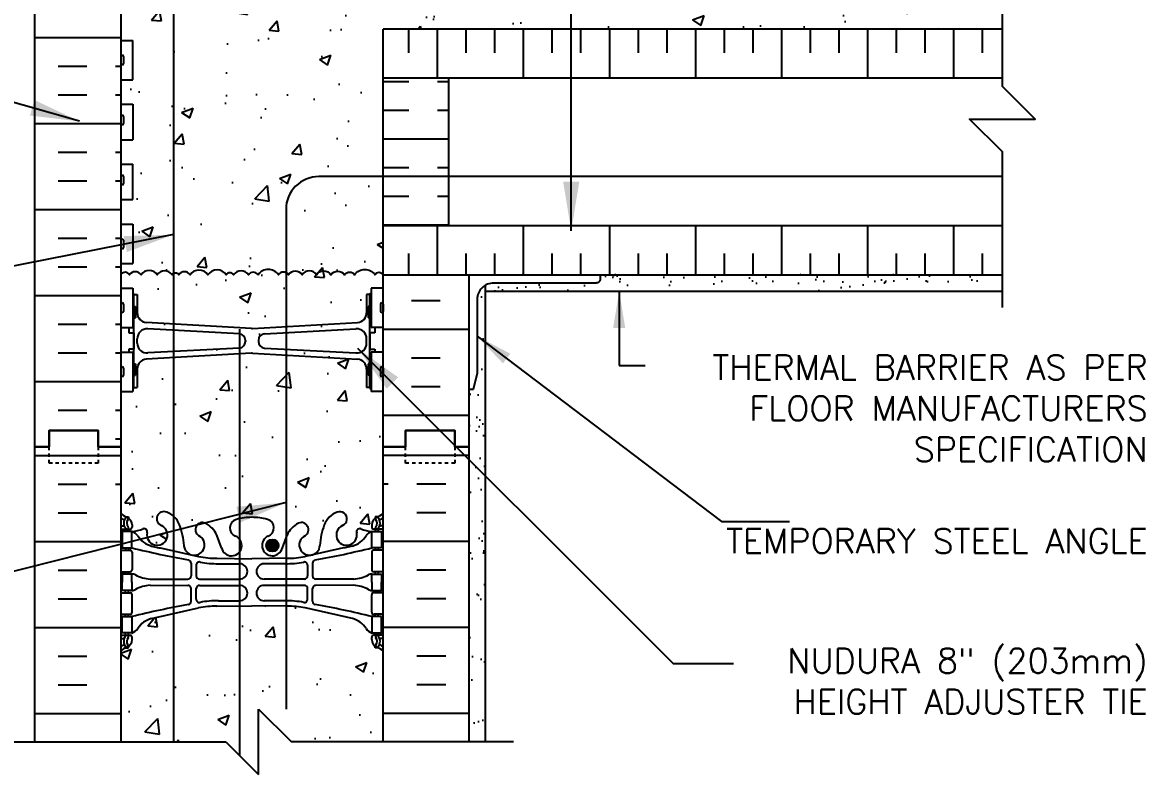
# Model space of a CAD drawing. Header units: inches. Extents: x 225.2 to 277.5, y 101.4 to 168.6.
# Drawn here: x 243.19 to 277.45, y 129.27 to 152.22 of the extents above; entities that cross this region are included whole.
import ezdxf

# ---------------------------------------------------------------- set-up
doc = ezdxf.new("R2010")
doc.units = ezdxf.units.IN
doc.header["$LTSCALE"] = 0.5
doc.header["$MEASUREMENT"] = 0
doc.linetypes.add('DASHED2', pattern=[0.375, 0.25, -0.125])
for name, color, linetype in [('HATCH', 12, 'Continuous'), ('line25', 2, 'Continuous'), ('LINE3', 3, 'Continuous'), ('LINE50', 5, 'Continuous'), ('LINE9', 9, 'Continuous'), ('TEXT', 4, 'Continuous'), ('Web_Edge', 9, 'Continuous')]:
    doc.layers.add(name, color=color, linetype=linetype)
doc.styles.add('DIM', font='romans.shx', dxfattribs={"width": 0.7})
doc.styles.add('ROMANS', font='romans.shx', dxfattribs={"height": 0.75})
doc.dimstyles.new('ext_12', dxfattribs={"dimscale": 12, "dimtxt": 0.09375, "dimasz": 0.09375, "dimexe": 0.09375, "dimexo": 0.0625, "dimgap": 0.0625, "dimtad": 1, "dimdec": 1, "dimzin": 2, "dimdsep": 46, "dimlunit": 4, "dimtxsty": 'DIM', "dimcen": 0.09, "dimdle": 0.09375, "dimclrt": 4, "dimadec": 0, "dimazin": 0, "dimtfac": 1, "dimtdec": 1, "dimtmove": 2, "dimatfit": 3, "dimfxl": 1, "dimfrac": 2, "dimtolj": 1, "dimtzin": 0, "dimarcsym": 0})
doc.dimstyles.new('ext_8', dxfattribs={"dimscale": 8, "dimtxt": 0.09375, "dimasz": 0.09375, "dimexe": 0.09375, "dimexo": 0.0625, "dimgap": 0.0625, "dimtad": 1, "dimdec": 1, "dimzin": 3, "dimdsep": 46, "dimlunit": 4, "dimtxsty": 'DIM', "dimcen": 0.09, "dimdle": 0.09375, "dimclrt": 4, "dimadec": 0, "dimazin": 0, "dimtfac": 1, "dimtdec": 1, "dimtmove": 2, "dimatfit": 3, "dimfxl": 1, "dimfrac": 2, "dimtolj": 1, "dimtzin": 0, "dimarcsym": 0})

msp = doc.modelspace()

# ---------------------------------------------------------------- hatches: boundary and pattern name
at = {"layer": 'HATCH'}
h = msp.add_hatch(dxfattribs=at)
h.set_pattern_fill('AR-CONC', color=256, scale=0.5)
h.set_pattern_definition([(50, (0, 0), (3.5863, -0.31376), [0.375, -4.125]), (355, (0, 0), (-0.693757, 3.76096), [0.3, -3.3]), (100.4514, (0.299, -0.026), (2.892544, 3.4472), [0.3187, -3.50571]), (46.1842, (0, 1), (5.336207, -0.827596), [0.5625, -6.1875]), (96.6356, (0.4447, 0.931), (4.67331, 4.87059), [0.47805, -5.25857]), (351.1842, (0, 1), (4.67331, 4.87059), [0.45, -4.95]), (21, (0.5, 0.75), (2.984535, -2.013094), [0.375, -4.125]), (326, (0.5, 0.75), (1.216577, 3.62575), [0.3, -3.3]), (71.4514, (0.7487, 0.5822), (4.20111, 1.612656), [0.3187, -3.50571]), (37.5, (0, 0), (0.0607993, 1.6644693), [0, -3.26, 0, -3.35, 0, -3.3125]), (7.5, (0, 0), (1.315348, 1.972059), [0, -1.91, 0, -3.185, 0, -1.2625]), (327.5, (-1.115, 0), (2.669112, -0.1127744), [0, -1.25, 0, -3.9, 0, -5.175]), (317.5, (-1.615, 0), (2.91593, 0.500525), [0, -1.625, 0, -2.59, 0, -3.675])])
edge = h.paths.add_edge_path()
edge.add_arc((253.842, 132.68), 0.5, 46.2109, 66.4218)
edge.add_line((254.042, 133.139), (253.952, 133.139))
edge.add_line((253.952, 133.139), (253.952, 133.18))
edge.add_arc((254.092, 133.388), 0.25, 180, 235.9442, ccw=False)
edge.add_line((253.842, 133.388), (253.842, 133.455))
edge.add_arc((253.905, 133.455), 0.0625, 90, 180, ccw=False)
edge.add_line((253.905, 133.518), (253.952, 133.518))
edge.add_line((253.952, 133.518), (253.952, 133.588))
edge.add_line((253.952, 133.588), (253.847, 133.588))
edge.add_arc((253.97, 133.93), 0.364, 212.0424, 250.3387, ccw=False)
edge.add_arc((253.047, 133.319), 0.743, 34.228, 73.8107)
edge.add_spline(control_points=[(253.254, 134.033), (251.817, 134.353)], knot_values=[0, 0, 1, 1], degree=1, periodic=0)
edge.add_arc((251.26, 131.422), 2.984, 79.2546, 90.0995)
edge.add_line((251.255, 134.406), (250.188, 134.421))
edge.add_line((250.188, 134.421), (249.122, 134.406))
edge.add_arc((249.117, 131.422), 2.984, 89.9005, 100.7454)
edge.add_spline(control_points=[(248.56, 134.353), (247.123, 134.033)], knot_values=[0, 0, 1, 1], degree=1, periodic=0)
edge.add_arc((247.33, 133.319), 0.743, 106.1893, 145.772)
edge.add_arc((246.407, 133.93), 0.364, 289.6613, 327.9576, ccw=False)
edge.add_line((246.529, 133.588), (246.424, 133.588))
edge.add_line((246.424, 133.588), (246.424, 133.518))
edge.add_line((246.424, 133.518), (246.472, 133.518))
edge.add_arc((246.472, 133.455), 0.0625, 0, 90, ccw=False)
edge.add_line((246.534, 133.455), (246.534, 133.388))
edge.add_arc((246.284, 133.388), 0.25, 304.0558, 360, ccw=False)
edge.add_line((246.424, 133.18), (246.424, 133.139))
edge.add_line((246.424, 133.139), (246.334, 133.139))
edge.add_arc((246.534, 132.68), 0.5, 113.5782, 133.7891)
edge.add_line((246.188, 133.041), (246.188, 130.268))
edge.add_line((246.188, 130.268), (249.392, 130.268))
edge.add_line((249.392, 130.268), (250.392, 129.268))
edge.add_line((250.392, 129.268), (250.392, 131.268))
edge.add_line((250.392, 131.268), (251.392, 130.268))
edge.add_line((251.392, 130.268), (254.188, 130.268))
edge.add_line((254.188, 130.268), (254.188, 133.041))
h.paths.add_polyline_path([(254.188, 140.963), (253.823, 140.963), (253.823, 141.034, -0.327813), (253.788, 141.082), (253.688, 141.082), (253.688, 141.643, 0.405043), (253.398, 141.942), (250.195, 142.126, 0.028618), (250.172, 142.125), (246.964, 141.942, 0.390098), (246.688, 141.643), (246.688, 141.082), (246.588, 141.082, -0.327813), (246.553, 141.034), (246.553, 140.963), (246.188, 140.963), (246.188, 139.268), (246.188, 137.234, 0.088416), (246.334, 137.136), (246.424, 137.136), (246.424, 137.095, -0.249069), (246.534, 136.888), (246.534, 136.82, -0.414214), (246.472, 136.758), (246.424, 136.758), (246.424, 136.688), (246.529, 136.688, 0.085348), (246.859, 136.763, -0.669601), (246.991, 136.643, 2.087231), (247.425, 136.868, -1), (247.589, 137.276, -0.227838), (247.993, 136.852, -0.06598), (248.118, 136.243, 1.629604), (248.589, 136.544, -1.059167), (248.795, 136.926, -0.16372), (249.117, 136.572), (249.26, 136.185, 1.612474), (249.691, 136.545, -0.734872), (249.714, 137.056, -0.068475), (250.188, 137.118, -0.068475), (250.663, 137.056, -0.734872), (250.686, 136.545, 1.612474), (251.117, 136.185), (251.26, 136.572, -0.16372), (251.582, 136.926, -1.059167), (251.788, 136.544, 1.629604), (252.259, 136.243, -0.06598), (252.383, 136.852, -0.227838), (252.788, 137.276, -1), (252.952, 136.868, 2.087231), (253.385, 136.643, -0.669601), (253.518, 136.763, 0.085348), (253.847, 136.688), (253.952, 136.688), (253.952, 136.758), (253.905, 136.758, -0.414214), (253.842, 136.82), (253.842, 136.888, -0.249069), (253.952, 137.095), (253.952, 137.136), (254.042, 137.136, 0.088416), (254.188, 137.234), (254.188, 139.268)])
h.paths.add_polyline_path([(254.188, 144.518, 0.613564), (253.943, 144.522, 0.520567), (253.322, 144.522, 0.520567), (253.016, 144.522, 0.520567), (252.597, 144.522, 0.520567), (252.159, 144.522, 0.520567), (251.722, 144.522, 0.520567), (251.303, 144.522, 0.520567), (250.997, 144.522, 0.520567), (250.375, 144.522, 0.520567), (250.084, 144.522, 0.520567), (249.629, 144.522, 0.520567), (249.402, 144.522, 0.520567), (248.846, 144.522, 0.520567), (248.3, 144.522, 0.520567), (247.955, 144.522, 0.520567), (247.754, 144.522, 0.520567), (247.299, 144.522, 0.520567), (246.808, 144.522, 0.520567), (246.453, 144.522, 0.556214), (246.188, 144.521), (246.188, 144.113), (246.553, 144.113), (246.553, 143.502), (246.588, 143.502), (246.588, 143.252), (246.553, 142.913), (246.438, 142.913), (246.438, 142.752), (246.588, 142.752), (246.588, 142.252), (246.438, 142.252), (246.438, 142.163), (246.553, 142.163), (246.553, 141.752), (246.588, 141.752), (246.588, 141.502), (246.558, 141.036, 0.300138), (246.588, 141.082), (246.688, 141.082), (246.688, 141.643, -0.390098), (246.964, 141.942), (250.188, 142.126), (253.398, 141.942, -0.405043), (253.688, 141.643), (253.688, 141.082), (253.823, 141.082), (253.823, 141.502), (253.788, 141.502), (253.788, 141.752), (253.823, 142.163), (253.938, 142.163), (253.938, 142.252), (253.788, 142.252), (253.788, 142.752), (253.938, 142.752), (253.938, 142.913), (253.823, 142.913), (253.823, 143.252), (253.788, 143.252), (253.788, 143.502), (253.823, 144.113), (254.188, 144.113)])
h.paths.add_polyline_path([(249.988, 142.519), (249.988, 142.484, -0.390098), (249.805, 142.285), (247.013, 142.136, -0.438748), (246.688, 142.435), (246.688, 142.569, -0.42117), (246.995, 142.869), (249.793, 142.719, -0.407291)], flags=16)
h.paths.add_polyline_path([(250.572, 142.719), (253.364, 142.868, -0.438748), (253.688, 142.569), (253.688, 142.435, -0.42117), (253.381, 142.135), (250.584, 142.284, -0.407291), (250.388, 142.484), (250.388, 142.519, -0.390098)], flags=16)
h.paths.add_polyline_path([(254.188, 150.518), (254.188, 152.018), (273.084, 152.018), (273.084, 154.018), (254.188, 154.018), (254.188, 153.949), (254.108, 153.869), (254.018, 153.869), (253.988, 153.899), (253.838, 153.899, -0.414214), (253.788, 153.949), (253.688, 153.949), (253.688, 154.184, 0.243111), (253.38, 154.022, 0.520567), (253.074, 154.022, 0.520567), (252.655, 154.022, 0.48966), (252.188, 154.022, 0.48966), (251.722, 154.022, 0.520567), (251.303, 154.022, 0.520567), (250.997, 154.022, 0.520567), (250.375, 154.022, 0.520567), (250.084, 154.022, 0.520567), (249.629, 154.022, 0.520567), (249.402, 154.022, 0.520567), (248.846, 154.022, 0.520567), (248.3, 154.022, 0.520567), (247.955, 154.022, 0.520567), (247.754, 154.022, 0.520567), (247.299, 154.022, 0.520567), (246.808, 154.022, 0.174031), (246.688, 154.107), (246.688, 153.949), (246.588, 153.949, -0.414214), (246.538, 153.899), (246.388, 153.899), (246.358, 153.869), (246.268, 153.869), (246.188, 153.949), (246.188, 153.623), (246.553, 153.623), (246.553, 152.423), (246.188, 152.423), (246.188, 151.673), (246.553, 151.673), (246.553, 150.473), (246.188, 150.473), (246.188, 149.723), (246.553, 149.723), (246.553, 148.643), (246.188, 148.643), (246.188, 147.893), (246.553, 147.893), (246.553, 146.813), (246.188, 146.813), (246.188, 146.063), (246.553, 146.063), (246.553, 144.863), (246.188, 144.863), (246.188, 144.521, -0.556214), (246.453, 144.522, -0.520567), (246.808, 144.522, -0.520567), (247.299, 144.522, -0.520567), (247.754, 144.522, -0.520567), (247.955, 144.522, -0.520567), (248.3, 144.522, -0.520567), (248.846, 144.522, -0.520567), (249.402, 144.522, -0.520567), (249.629, 144.522, -0.520567), (250.084, 144.522, -0.520567), (250.375, 144.522, -0.520567), (250.997, 144.522, -0.520567), (251.303, 144.522, -0.520567), (251.722, 144.522, -0.520567), (252.159, 144.522, -0.520567), (252.597, 144.522, -0.520567), (253.016, 144.522, -0.520567), (253.322, 144.522, -0.520567), (253.943, 144.522, -0.613564), (254.188, 144.518), (254.188, 146.018)])
h.paths.add_polyline_path([(253.398, 154.81), (250.195, 154.993, 0.028618), (250.172, 154.993), (246.964, 154.809, 0.390098), (246.688, 154.51), (246.688, 154.107, -0.174031), (246.808, 154.022, -0.520567), (247.299, 154.022, -0.520567), (247.754, 154.022, -0.520567), (247.955, 154.022, -0.520567), (248.3, 154.022, -0.520567), (248.846, 154.022, -0.520567), (249.402, 154.022, -0.520567), (249.629, 154.022, -0.520567), (250.084, 154.022, -0.520567), (250.375, 154.022, -0.520567), (250.997, 154.022, -0.520567), (251.303, 154.022, -0.520567), (251.722, 154.022, -0.48966), (252.188, 154.022, -0.48966), (252.655, 154.022, -0.520567), (253.074, 154.022, -0.520567), (253.38, 154.022, -0.243111), (253.688, 154.184), (253.688, 154.51, 0.405043)])
edge = h.paths.add_edge_path()
edge.add_line((254.188, 166.268), (251.063, 166.268))
edge.add_line((251.063, 166.268), (250.063, 167.268))
edge.add_line((250.063, 167.268), (250.063, 165.268))
edge.add_line((250.063, 165.268), (249.063, 166.268))
edge.add_line((249.063, 166.268), (246.188, 166.268))
edge.add_line((246.188, 166.268), (246.188, 163.495))
edge.add_arc((246.534, 163.856), 0.5, 226.2109, 246.4218)
edge.add_line((246.334, 163.398), (246.424, 163.398))
edge.add_line((246.424, 163.398), (246.424, 163.356))
edge.add_arc((246.284, 163.149), 0.25, 0, 55.9442, ccw=False)
edge.add_line((246.534, 163.149), (246.534, 163.081))
edge.add_arc((246.472, 163.081), 0.0625, -90, 0, ccw=False)
edge.add_line((246.472, 163.019), (246.424, 163.019))
edge.add_line((246.424, 163.019), (246.424, 162.949))
edge.add_line((246.424, 162.949), (246.529, 162.949))
edge.add_arc((246.407, 162.606), 0.364, 34.9775, 70.3387, ccw=False)
edge.add_arc((247.33, 163.217), 0.743, 212.7919, 253.8107)
edge.add_spline(control_points=[(247.123, 162.503), (248.56, 162.183)], knot_values=[0, 0, 1, 1], degree=1, periodic=0)
edge.add_arc((249.117, 165.114), 2.984, 259.2546, 270.0995)
edge.add_line((249.122, 162.131), (250.188, 162.115))
edge.add_line((250.188, 162.115), (251.255, 162.131))
edge.add_arc((251.26, 165.114), 2.984, 269.9005, 280.7454)
edge.add_spline(control_points=[(251.817, 162.183), (253.254, 162.503)], knot_values=[0, 0, 1, 1], degree=1, periodic=0)
edge.add_arc((253.047, 163.217), 0.743, 286.1893, 327.2081)
edge.add_arc((253.97, 162.606), 0.364, 109.6613, 145.0225, ccw=False)
edge.add_line((253.847, 162.949), (253.952, 162.949))
edge.add_line((253.952, 162.949), (253.952, 163.019))
edge.add_line((253.952, 163.019), (253.905, 163.019))
edge.add_arc((253.905, 163.081), 0.0625, 180, 270, ccw=False)
edge.add_line((253.842, 163.081), (253.842, 163.149))
edge.add_arc((254.092, 163.149), 0.25, 124.0558, 180, ccw=False)
edge.add_line((253.952, 163.356), (253.952, 163.398))
edge.add_line((253.952, 163.398), (254.042, 163.398))
edge.add_arc((253.842, 163.856), 0.5, 293.5782, 313.7891)
edge.add_line((254.188, 163.495), (254.188, 166.268))
h.paths.add_polyline_path([(254.188, 159.303, 0.088416), (254.042, 159.4), (253.952, 159.4), (253.952, 159.442, -0.249069), (253.842, 159.649), (253.842, 159.716, -0.414214), (253.905, 159.779), (253.952, 159.779), (253.952, 159.849), (253.847, 159.849, 0.085348), (253.518, 159.773, -0.669601), (253.385, 159.893, 2.087231), (252.952, 159.669, -1), (252.788, 159.26, -0.21345), (252.396, 159.649, -0.068226), (252.26, 160.277, 1.753171), (251.809, 159.981, -0.940793), (251.606, 159.597, -0.173075), (251.26, 159.964), (251.117, 160.351, 1.612474), (250.686, 159.991, -0.734872), (250.663, 159.48, -0.068475), (250.188, 159.418, -0.068475), (249.714, 159.48, -0.734872), (249.691, 159.991, 1.612474), (249.26, 160.351), (249.117, 159.964, -0.173075), (248.771, 159.597, -0.940793), (248.568, 159.981, 1.753171), (248.117, 160.277, -0.068226), (247.981, 159.649, -0.21345), (247.589, 159.26, -1), (247.425, 159.669, 2.087231), (246.991, 159.893, -0.669601), (246.859, 159.773, 0.085348), (246.529, 159.849), (246.424, 159.849), (246.424, 159.779), (246.472, 159.779, -0.414214), (246.534, 159.716), (246.534, 159.649, -0.249069), (246.424, 159.442), (246.424, 159.4), (246.334, 159.4, 0.088416), (246.188, 159.303), (246.188, 157.268), (246.188, 156.789), (246.268, 156.869), (246.358, 156.869), (246.388, 156.839), (246.538, 156.839, -0.414214), (246.588, 156.789), (246.688, 156.789), (246.688, 156.228, 0.390098), (246.964, 155.929), (250.172, 155.745, 0.020761), (250.188, 155.745, 0.020761), (250.205, 155.745), (253.413, 155.929, 0.390098), (253.688, 156.228), (253.688, 156.789), (253.788, 156.789, -0.414214), (253.838, 156.839), (253.988, 156.839), (254.018, 156.869), (254.108, 156.869), (254.188, 156.789), (254.188, 157.268)])
h = msp.add_hatch(dxfattribs=at)
h.set_pattern_fill('INSUL', color=256, scale=7, style=0)
h.set_pattern_definition([(0, (-2679.9732, -257.7414), (0, 2.625), []), (0, (-2679.9732, -256.8664), (0, 2.625), [0.875, -0.875]), (0, (-2679.9732, -255.9914), (0, 2.625), [0.875, -0.875])])
h.paths.add_polyline_path([(243.563, 139.268), (244.001, 139.268), (244.001, 139.768), (245.501, 139.768), (245.501, 139.268), (246.188, 139.268), (246.188, 157.268), (245.501, 157.268), (245.501, 157.768), (244.001, 157.768), (244.001, 157.268), (243.563, 157.268)])
h = msp.add_hatch(dxfattribs=at)
h.set_pattern_fill('INSUL', color=256, scale=7, style=0)
h.set_pattern_definition([(0, (59.0557, 11.6083), (0, 2.625), []), (0, (59.0557, 12.4833), (0, 2.625), [0.875, -0.875]), (0, (59.0557, 13.3583), (0, 2.625), [0.875, -0.875])])
h.paths.add_polyline_path([(256.813, 157.268), (256.376, 157.268), (256.376, 157.768), (254.876, 157.768), (254.876, 157.268), (254.188, 157.268), (254.188, 154.018), (256.813, 154.018)])
h.paths.add_polyline_path([(256.813, 144.518), (254.188, 144.518), (254.188, 139.268), (254.876, 139.268), (254.876, 139.768), (256.376, 139.768), (256.376, 139.268), (256.813, 139.268)])
h = msp.add_hatch(dxfattribs=at)
h.set_pattern_fill('INSUL', color=256, scale=7, angle=90, style=0)
h.set_pattern_definition([(90, (56.3514, 14.792), (-2.625, 2e-16), []), (90, (55.4764, 14.792), (-2.625, 2e-16), [0.875, -0.875]), (90, (54.6014, 14.792), (-2.625, 2e-16), [0.875, -0.875])])
h.paths.add_polyline_path([(273.084, 152.018), (254.188, 152.018), (254.188, 150.518), (273.084, 150.518)])
h.paths.add_polyline_path([(273.084, 144.518), (273.084, 146.018), (254.188, 146.018), (254.188, 144.518)])
h = msp.add_hatch(dxfattribs=at)
h.set_pattern_fill('INSUL', color=256, scale=7)
h.set_pattern_definition([(0, (56.3514, 14.792), (0, 2.625), []), (0, (56.3514, 15.667), (0, 2.625), [0.875, -0.875]), (0, (56.3514, 16.542), (0, 2.625), [0.875, -0.875])])
h.paths.add_polyline_path([(256.188, 147.518), (254.188, 147.518), (254.188, 146.018), (256.188, 146.018)])
h.paths.add_polyline_path([(256.188, 150.518), (254.188, 150.518), (254.188, 147.518), (256.188, 147.518)])
h = msp.add_hatch(dxfattribs=at)
h.set_pattern_fill('AR-SAND', color=256, scale=0.5, style=0)
h.set_pattern_definition([(37.5, (55.89125, 10.0263), (-0.0314967, 0.963412), [0, -0.76, 0, -0.85, 0, -0.8125]), (7.5, (55.8913, 10.0263), (0.8848884, 1.411073), [0, -0.41, 0, -0.685, 0, -0.2625]), (327.5, (55.27625, 10.0263), (1.557071, 0.0028295), [0, -0.25, 0, -0.9, 0, -1.175]), (317.5, (55.2763, 10.0263), (1.503063, 0.438838), [0, -0.125, 0, -0.59, 0, -0.675])])
h.paths.add_polyline_path([(260.813, 144.518), (260.813, 144.393, -0.414214), (260.688, 144.268), (257.563, 144.268, 0.131652), (257.313, 144.201), (257.313, 144.018), (273.084, 144.018), (273.084, 144.518)])
h = msp.add_hatch(dxfattribs=at)
h.set_pattern_fill('AR-SAND', color=256, scale=0.5, style=0)
h.set_pattern_definition([(37.5, (59.05565, 11.6083), (-0.0314967, 0.963412), [0, -0.76, 0, -0.85, 0, -0.8125]), (7.5, (59.0557, 11.6083), (0.8848884, 1.411073), [0, -0.41, 0, -0.685, 0, -0.2625]), (327.5, (58.44065, 11.6083), (1.557071, 0.0028295), [0, -0.25, 0, -0.9, 0, -1.175]), (317.5, (58.4407, 11.6083), (1.503063, 0.438838), [0, -0.125, 0, -0.59, 0, -0.675])])
h.paths.add_polyline_path([(257.313, 144.201, 0.267949), (257.063, 143.768), (257.063, 141.518), (256.938, 141.018), (256.813, 141.018), (256.813, 139.268), (256.813, 130.268), (257.313, 130.268)])
at = {"layer": 'LINE3'}
msp.add_hatch(color=256, dxfattribs=at).paths.add_polyline_path([(251, 136.258, 1), (250.625, 136.258, 1)])

# ---------------------------------------------------------------- linework, layer by layer
at = {"layer": 'HATCH'}
for p, q in [((273.084, 150.518), (254.188, 150.518)), ((273.551, 149.579), (273.551, 149.579)), ((273.084, 146.018), (254.188, 146.018)), ((258.434, 144.518), (258.46, 144.544)), ((261.262, 144.518), (261.288, 144.544)), ((266.919, 144.518), (266.945, 144.544)), ((269.747, 144.518), (269.773, 144.544)), ((243.563, 139.009), (246.188, 139.009)), ((256.813, 139.009), (254.188, 139.009)), ((244.277, 138.134), (245.152, 138.134)), ((246.027, 138.134), (246.188, 138.134)), ((254.35, 138.134), (254.188, 138.134)), ((256.1, 138.134), (255.225, 138.134)), ((244.277, 137.259), (245.152, 137.259)), ((256.1, 137.259), (255.225, 137.259)), ((243.563, 136.384), (246.188, 136.384)), ((256.813, 136.384), (254.188, 136.384)), ((244.277, 135.509), (245.152, 135.509)), ((256.1, 135.509), (255.225, 135.509)), ((244.277, 134.634), (245.152, 134.634)), ((256.1, 134.634), (255.225, 134.634)), ((243.563, 133.759), (246.188, 133.759)), ((256.813, 133.759), (254.188, 133.759)), ((244.277, 132.884), (245.152, 132.884)), ((256.1, 132.884), (255.225, 132.884)), ((244.277, 132.009), (245.152, 132.009)), ((256.1, 132.009), (255.225, 132.009)), ((243.563, 131.134), (246.188, 131.134)), ((256.813, 131.134), (254.188, 131.134))]:
    msp.add_line(p, q, dxfattribs=at)
for points in [[(252.159, 144.522, 0.520567), (251.722, 144.522, 0.520567), (251.303, 144.522, 0.520567), (250.997, 144.522, 0.520567), (250.375, 144.522, 0.520567), (250.084, 144.522, 0.520567), (249.629, 144.522, 0.520567), (249.402, 144.522, 0.520567), (248.846, 144.522, 0.520567), (248.3, 144.522, 0.520567), (247.955, 144.522, 0.520567), (247.754, 144.522, 0.520567), (247.299, 144.522, 0.520567), (246.808, 144.522, 0.520567), (246.453, 144.522, 0.520567), (246.198, 144.535)], [(252.159, 144.522, -0.520567), (252.597, 144.522, -0.520567), (253.016, 144.522, -0.520567), (253.322, 144.522, -0.520567), (253.943, 144.522, -0.613564), (254.188, 144.518, -0.40929)]]:
    msp.add_lwpolyline(points, format="xyb", dxfattribs=at)
at = {"layer": 'line25'}
for p, q in [((246.188, 157.268), (246.188, 139.268)), ((273.084, 152.018), (254.188, 152.018)), ((254.188, 150.518), (254.188, 152.018)), ((246.188, 151.673), (246.553, 151.673)), ((246.553, 150.473), (246.553, 151.673)), ((246.188, 150.473), (246.553, 150.473)), ((246.188, 149.723), (246.553, 149.723)), ((246.553, 149.723), (246.553, 148.643)), ((246.188, 148.643), (246.553, 148.643)), ((246.188, 147.893), (246.553, 147.893)), ((246.553, 146.813), (246.553, 147.893)), ((246.188, 146.813), (246.553, 146.813)), ((246.188, 146.063), (246.553, 146.063)), ((246.553, 146.063), (246.553, 144.863)), ((254.188, 144.518), (254.188, 146.018)), ((246.188, 144.863), (246.553, 144.863)), ((254.188, 139.268), (254.188, 144.518)), ((254.188, 144.518), (273.084, 144.518)), ((246.188, 144.113), (246.553, 144.113)), ((246.553, 144.113), (246.553, 142.913)), ((253.823, 144.113), (253.823, 142.913)), ((254.188, 144.113), (253.823, 144.113)), ((246.188, 142.913), (246.553, 142.913)), ((254.188, 142.913), (253.823, 142.913)), ((246.188, 142.163), (246.553, 142.163)), ((246.553, 142.163), (246.553, 140.963)), ((254.188, 142.163), (253.823, 142.163)), ((253.823, 142.163), (253.823, 140.963)), ((246.188, 140.963), (246.553, 140.963)), ((254.188, 140.963), (253.823, 140.963)), ((246.188, 139.268), (246.188, 130.268)), ((254.188, 130.268), (254.188, 139.268))]:
    msp.add_line(p, q, dxfattribs=at)
at = {"layer": 'LINE3'}
for p, q in [((247.798, 166.268), (247.798, 130.268)), ((249.811, 142.859), (249.811, 129.849))]:
    msp.add_line(p, q, dxfattribs=at)
msp.add_lwpolyline([(273.084, 147.515), (252.229, 147.515, 0.414214), (251.229, 146.515), (251.229, 131.265)], format="xyb", dxfattribs=at)
msp.add_circle((250.812, 136.258), 0.188, dxfattribs=at)
at = {"layer": 'LINE50'}
for p, q in [((243.563, 139.268), (243.563, 157.268)), ((256.813, 139.268), (256.813, 144.518)), ((243.563, 130.268), (243.563, 139.268)), ((256.813, 130.268), (256.813, 139.268))]:
    msp.add_line(p, q, dxfattribs=at)
for points in [[(246.188, 139.268), (245.501, 139.268), (245.501, 139.768), (244.001, 139.768), (244.001, 139.268), (243.563, 139.268)], [(243.563, 139.268), (244.001, 139.268), (244.001, 139.768), (245.501, 139.768), (245.501, 139.268), (246.188, 139.268)], [(254.188, 139.268), (254.876, 139.268), (254.876, 139.768), (256.376, 139.768), (256.376, 139.268), (256.813, 139.268)], [(256.813, 139.268), (256.376, 139.268), (256.376, 139.768), (254.876, 139.768), (254.876, 139.268), (254.188, 139.268)]]:
    msp.add_lwpolyline(points, dxfattribs=at)
at = {"layer": 'LINE9'}
for p, q in [((246.188, 151.183), (246.188, 150.963)), ((246.188, 151.128), (246.188, 151.128)), ((246.228, 151.223), (246.228, 151.223)), ((246.268, 151.183), (246.268, 150.963)), ((246.188, 151.018), (246.188, 151.018)), ((246.228, 150.923), (246.228, 150.923)), ((254.188, 146.018), (254.188, 150.518)), ((256.188, 150.518), (256.188, 146.018)), ((246.228, 149.393), (246.228, 149.393)), ((246.188, 149.353), (246.188, 149.133)), ((246.188, 149.298), (246.188, 149.298)), ((246.188, 149.188), (246.188, 149.188)), ((246.228, 149.093), (246.228, 149.093)), ((246.268, 149.353), (246.268, 149.133)), ((246.188, 147.523), (246.188, 147.303)), ((246.188, 147.468), (246.188, 147.468)), ((246.188, 147.358), (246.188, 147.358)), ((246.228, 147.563), (246.228, 147.563)), ((246.268, 147.523), (246.268, 147.303)), ((246.228, 147.263), (246.228, 147.263)), ((246.188, 145.573), (246.188, 145.353)), ((246.188, 145.518), (246.188, 145.518)), ((246.188, 145.408), (246.188, 145.408)), ((246.228, 145.613), (246.228, 145.613)), ((246.228, 145.313), (246.228, 145.313)), ((246.268, 145.573), (246.268, 145.353)), ((246.588, 143.922), (246.688, 143.922)), ((246.588, 141.082), (246.588, 143.922)), ((246.688, 143.922), (246.688, 143.361)), ((253.688, 143.922), (253.688, 143.361)), ((253.788, 143.922), (253.688, 143.922)), ((253.788, 141.082), (253.788, 143.922)), ((257.313, 130.268), (257.313, 144.201)), ((257.313, 144.018), (273.084, 144.018)), ((246.188, 143.623), (246.188, 143.403)), ((246.188, 143.568), (246.188, 143.568)), ((246.228, 143.663), (246.228, 143.663)), ((246.268, 143.623), (246.268, 143.403)), ((246.588, 143.902), (246.588, 143.902)), ((253.788, 143.902), (253.788, 143.902)), ((254.108, 143.623), (254.108, 143.403)), ((254.108, 143.568), (254.108, 143.568)), ((254.148, 143.663), (254.148, 143.663)), ((254.188, 143.623), (254.188, 143.403)), ((246.188, 143.458), (246.188, 143.458)), ((246.228, 143.363), (246.228, 143.363)), ((246.588, 143.552), (246.638, 143.552)), ((246.638, 143.552), (246.638, 143.202)), ((253.788, 143.552), (253.738, 143.552)), ((253.738, 143.552), (253.738, 143.202)), ((254.108, 143.458), (254.108, 143.458)), ((254.148, 143.363), (254.148, 143.363)), ((246.438, 142.913), (246.438, 142.752)), ((246.588, 143.202), (246.638, 143.202)), ((250.172, 142.878), (246.964, 143.062)), ((250.205, 142.878), (253.413, 143.062)), ((253.788, 143.202), (253.738, 143.202)), ((253.938, 142.913), (253.938, 142.752)), ((246.688, 142.435), (246.688, 142.569)), ((249.805, 142.719), (247.013, 142.868)), ((250.572, 142.719), (253.364, 142.868)), ((253.688, 142.435), (253.688, 142.569)), ((246.438, 142.252), (246.438, 142.163)), ((249.805, 142.285), (247.013, 142.136)), ((249.988, 142.519), (249.988, 142.484)), ((250.388, 142.519), (250.388, 142.484)), ((250.572, 142.285), (253.364, 142.136)), ((253.938, 142.252), (253.938, 142.163)), ((250.172, 142.125), (246.964, 141.942)), ((250.205, 142.125), (253.413, 141.942)), ((246.188, 141.673), (246.188, 141.453)), ((246.188, 141.618), (246.188, 141.618)), ((246.188, 141.508), (246.188, 141.508)), ((246.228, 141.713), (246.228, 141.713)), ((246.268, 141.673), (246.268, 141.453)), ((246.588, 141.802), (246.638, 141.802)), ((246.638, 141.802), (246.638, 141.452)), ((246.688, 141.643), (246.688, 141.082)), ((253.688, 141.643), (253.688, 141.082)), ((253.738, 141.802), (253.738, 141.452)), ((253.788, 141.802), (253.738, 141.802)), ((254.108, 141.673), (254.108, 141.453)), ((254.108, 141.618), (254.108, 141.618)), ((254.108, 141.508), (254.108, 141.508)), ((254.148, 141.713), (254.148, 141.713)), ((254.188, 141.673), (254.188, 141.453)), ((246.228, 141.413), (246.228, 141.413)), ((246.588, 141.452), (246.638, 141.452)), ((253.788, 141.452), (253.738, 141.452)), ((254.148, 141.413), (254.148, 141.413)), ((246.588, 141.082), (246.688, 141.082)), ((253.788, 141.082), (253.688, 141.082)), ((250.392, 129.268), (250.392, 131.268)), ((250.392, 131.268), (251.392, 130.268)), ((242.156, 130.268), (249.392, 130.268)), ((249.392, 130.268), (250.392, 129.268)), ((258.17, 130.268), (251.392, 130.268))]:
    msp.add_line(p, q, dxfattribs=at)
for points in [[(273.084, 143.518), (273.084, 148.268), (272.084, 149.268), (274.084, 149.268), (273.084, 150.268), (273.084, 155.018)], [(246.553, 143.502), (246.588, 143.502), (246.588, 143.252), (246.553, 143.252)], [(253.823, 143.502), (253.788, 143.502), (253.788, 143.252), (253.823, 143.252)], [(246.438, 142.752), (246.438, 142.752), (246.588, 142.752), (246.588, 142.252), (246.438, 142.252)], [(253.938, 142.752), (253.938, 142.752), (253.788, 142.752), (253.788, 142.252), (253.938, 142.252)], [(246.553, 141.502), (246.588, 141.502), (246.588, 141.752), (246.553, 141.752)], [(253.823, 141.502), (253.788, 141.502), (253.788, 141.752), (253.823, 141.752)]]:
    msp.add_lwpolyline(points, dxfattribs=at)
msp.add_lwpolyline([(256.813, 141.018), (256.813, 144.518), (260.813, 144.518), (260.813, 144.393, -0.414214), (260.688, 144.268), (257.563, 144.268, 0.414214), (257.063, 143.768), (257.063, 141.518), (256.938, 141.018)], format="xyb", close=True, dxfattribs=at)
at = {"layer": 'LINE9', "linetype": 'DASHED2', "ltscale": 0.15}
for points in [[(245.501, 139.268), (245.501, 139.268), (245.501, 138.768), (244.001, 138.768), (244.001, 139.268), (244.001, 139.268)], [(256.376, 139.268), (256.376, 139.268), (256.376, 138.768), (254.876, 138.768), (254.876, 139.268), (254.876, 139.268)]]:
    msp.add_lwpolyline(points, dxfattribs=at)
at = {"layer": 'LINE9'}
for centre, radius, start, end in [((246.228, 151.183), 0.04, 90, 180), ((246.228, 151.183), 0.04, 0, 90), ((246.228, 150.963), 0.04, 180, 270), ((246.228, 150.963), 0.04, 270, 0), ((246.228, 149.353), 0.04, 90, 180), ((246.228, 149.353), 0.04, 0, 90), ((246.228, 149.133), 0.04, 180, 270), ((246.228, 149.133), 0.04, 270, 0), ((246.228, 147.523), 0.04, 90, 180), ((246.228, 147.523), 0.04, 0, 90), ((246.228, 147.303), 0.04, 180, 270), ((246.228, 147.303), 0.04, 270, 0), ((246.228, 145.573), 0.04, 90, 180), ((246.228, 145.353), 0.04, 180, 270), ((246.228, 145.573), 0.04, 0, 90), ((246.228, 145.353), 0.04, 270, 0), ((246.538, 143.922), 0.05, 0, 72.5993), ((253.838, 143.922), 0.05, 107.4007, 180), ((246.228, 143.623), 0.04, 90, 180), ((246.228, 143.623), 0.04, 0, 90), ((254.148, 143.623), 0.04, 90, 180), ((254.148, 143.623), 0.04, 0, 90), ((246.228, 143.403), 0.04, 180, 270), ((246.228, 143.403), 0.04, 270, 0), ((246.988, 143.361), 0.3, 180, 265.2426), ((253.388, 143.361), 0.3, 274.7574, 0), ((254.148, 143.403), 0.04, 180, 270), ((254.148, 143.403), 0.04, 270, 0), ((250.188, 143.077), 0.2, 265.2426, 270), ((250.188, 143.077), 0.2, 270, 274.7574), ((246.988, 142.569), 0.3, 85.2426, 180), ((249.788, 142.519), 0.2, 0, 85.2426), ((250.588, 142.519), 0.2, 94.7574, 180), ((253.388, 142.569), 0.3, 0, 94.7574), ((246.988, 142.435), 0.3, 180, 274.7574), ((249.788, 142.484), 0.2, 274.7574, 0), ((250.588, 142.484), 0.2, 180, 265.2426), ((253.388, 142.435), 0.3, 265.2426, 0), ((246.988, 141.643), 0.3, 94.7574, 180), ((250.188, 141.926), 0.2, 90, 94.7574), ((250.188, 141.926), 0.2, 85.2426, 90), ((253.388, 141.643), 0.3, 0, 85.2426), ((246.228, 141.673), 0.04, 90, 180), ((246.228, 141.673), 0.04, 0, 90), ((254.148, 141.673), 0.04, 90, 180), ((254.148, 141.673), 0.04, 0, 90), ((246.228, 141.453), 0.04, 180, 270), ((246.228, 141.453), 0.04, 270, 0), ((254.148, 141.453), 0.04, 180, 270), ((254.148, 141.453), 0.04, 270, 0), ((246.538, 141.082), 0.05, 287.4007, 0), ((253.838, 141.082), 0.05, 180, 252.5993)]:
    msp.add_arc(centre, radius, start, end, dxfattribs=at)
at = {"layer": 'Web_Edge'}
for p, q in [((246.334, 137.136), (246.424, 137.136)), ((246.424, 137.136), (246.424, 137.095)), ((254.042, 137.136), (253.952, 137.136)), ((253.952, 137.136), (253.952, 137.095)), ((246.188, 136.858), (246.266, 136.858)), ((246.188, 136.758), (246.472, 136.758)), ((246.334, 136.758), (246.334, 136.688)), ((246.424, 136.758), (246.424, 136.688)), ((246.534, 136.888), (246.534, 136.82)), ((253.842, 136.888), (253.842, 136.82)), ((254.188, 136.758), (253.905, 136.758)), ((253.952, 136.758), (253.952, 136.688)), ((254.042, 136.758), (254.042, 136.688)), ((254.188, 136.858), (254.111, 136.858)), ((249.26, 136.185), (249.117, 136.572)), ((251.117, 136.185), (251.26, 136.572)), ((246.188, 136.118), (246.472, 136.118)), ((246.334, 136.188), (246.334, 136.118)), ((246.424, 136.188), (246.424, 136.118)), ((246.534, 136.055), (246.534, 135.52)), ((253.842, 136.055), (253.842, 135.52)), ((254.188, 136.118), (253.905, 136.118)), ((253.952, 136.188), (253.952, 136.118)), ((254.042, 136.188), (254.042, 136.118)), ((248.336, 135.718), (248.336, 135.333)), ((249.122, 135.869), (250.188, 135.854)), ((249.169, 135.701), (249.816, 135.701)), ((251.255, 135.869), (250.188, 135.854)), ((251.208, 135.701), (250.561, 135.701)), ((252.04, 135.718), (252.04, 135.333)), ((246.188, 135.458), (246.472, 135.458)), ((246.334, 135.458), (246.334, 135.388)), ((246.424, 135.458), (246.424, 135.388)), ((248.489, 135.656), (248.489, 135.333)), ((251.888, 135.656), (251.888, 135.333)), ((254.188, 135.458), (253.905, 135.458)), ((253.952, 135.458), (253.952, 135.388)), ((254.042, 135.458), (254.042, 135.388)), ((247.082, 135.232), (248.237, 135.233)), ((247.082, 135.043), (248.237, 135.042)), ((248.589, 135.233), (249.816, 135.233)), ((248.589, 135.042), (249.816, 135.042)), ((251.788, 135.233), (250.561, 135.233)), ((251.788, 135.042), (250.561, 135.042)), ((253.295, 135.232), (252.14, 135.233)), ((253.295, 135.043), (252.14, 135.042)), ((246.188, 134.818), (246.472, 134.818)), ((246.334, 134.818), (246.334, 134.888)), ((246.424, 134.818), (246.424, 134.888)), ((246.534, 134.22), (246.534, 134.755)), ((248.336, 134.557), (248.336, 134.942)), ((248.489, 134.62), (248.489, 134.942)), ((251.888, 134.62), (251.888, 134.942)), ((252.04, 134.557), (252.04, 134.942)), ((253.842, 134.22), (253.842, 134.755)), ((254.188, 134.818), (253.905, 134.818)), ((253.952, 134.818), (253.952, 134.888)), ((254.042, 134.818), (254.042, 134.888)), ((249.122, 134.406), (250.188, 134.421)), ((249.169, 134.574), (249.816, 134.574)), ((251.255, 134.406), (250.188, 134.421)), ((251.208, 134.574), (250.561, 134.574)), ((246.188, 134.158), (246.472, 134.158)), ((246.334, 134.088), (246.334, 134.158)), ((246.424, 134.088), (246.424, 134.158)), ((254.188, 134.158), (253.905, 134.158)), ((253.952, 134.088), (253.952, 134.158)), ((254.042, 134.088), (254.042, 134.158)), ((246.188, 133.518), (246.472, 133.518)), ((246.188, 133.418), (246.266, 133.418)), ((246.334, 133.518), (246.334, 133.588)), ((246.424, 133.518), (246.424, 133.588)), ((246.534, 133.388), (246.534, 133.455)), ((253.842, 133.388), (253.842, 133.455)), ((254.188, 133.518), (253.905, 133.518)), ((253.952, 133.518), (253.952, 133.588)), ((254.042, 133.518), (254.042, 133.588)), ((254.188, 133.418), (254.111, 133.418)), ((246.334, 133.139), (246.424, 133.139)), ((246.424, 133.139), (246.424, 133.18)), ((253.952, 133.139), (253.952, 133.18)), ((254.042, 133.139), (253.952, 133.139))]:
    msp.add_line(p, q, dxfattribs=at)
for points in [[(246.229, 136.188), (246.529, 136.188), (246.529, 136.688), (246.229, 136.688)], [(254.147, 136.188), (253.847, 136.188), (253.847, 136.688), (254.147, 136.688)], [(246.229, 134.088), (246.529, 134.088), (246.529, 133.588), (246.229, 133.588)], [(254.147, 134.088), (253.847, 134.088), (253.847, 133.588), (254.147, 133.588)]]:
    msp.add_lwpolyline(points, close=True, dxfattribs=at)
for points in [[(246.529, 135.138), (246.529, 135.388), (246.229, 135.388), (246.229, 135.138)], [(253.847, 135.138), (253.847, 135.388), (254.147, 135.388), (254.147, 135.138)], [(246.529, 135.138), (246.529, 134.888), (246.229, 134.888), (246.229, 135.138)], [(253.847, 135.138), (253.847, 134.888), (254.147, 134.888), (254.147, 135.138)]]:
    msp.add_lwpolyline(points, dxfattribs=at)
for centre, radius, start, end in [((246.534, 137.595), 0.5, 226.2109, 250.5288), ((246.534, 137.595), 0.6, 234.7832, 245.0748), ((246.528, 136.942), 0.25, 140.1145, 222.4609), ((246.37, 137.073), 0.045, 321.448, 139.1879), ((246.284, 136.888), 0.25, 0, 70.5288), ((247.507, 137.072), 0.22, 68.1963, 248.1963), ((247.35, 136.643), 0.677, 21.1239, 69.3197), ((249.783, 136.797), 0.268, 104.7892, 250.0338), ((250.177, 135.364), 1.754, 89.6229, 105.2918), ((250.2, 135.364), 1.754, 74.7082, 90.3771), ((250.594, 136.797), 0.268, 289.9662, 75.2108), ((253.027, 136.643), 0.677, 110.6803, 158.8761), ((252.87, 137.072), 0.22, 291.8037, 111.8037), ((254.092, 136.888), 0.25, 109.4712, 180), ((254.006, 137.073), 0.045, 40.8121, 218.552), ((253.842, 137.595), 0.5, 289.4712, 313.7891), ((253.849, 136.942), 0.25, 317.5391, 39.8855), ((253.842, 137.595), 0.6, 294.9252, 305.2168), ((246.266, 136.877), 0.0196, 269.4032, 15.4901), ((246.272, 137.032), 0.021, 343.464, 63.9957), ((246.377, 136.804), 0.045, 222.4609, 42.4609), ((246.528, 136.942), 0.16, 140.0001, 222.4609), ((246.472, 136.82), 0.0625, 270, 0), ((246.475, 137.683), 0.997, 273.1538, 293.1467), ((246.9, 136.676), 0.0968, 340.1551, 110.4331), ((247.299, 136.581), 0.314, 168.5886, 66.1916), ((245.759, 136.078), 2.365, 4.3895, 20.0015), ((248.681, 136.741), 0.217, 65.5264, 238.537), ((248.43, 136.271), 0.75, 23.6938, 62.9705), ((251.947, 136.271), 0.75, 117.0295, 156.3062), ((251.696, 136.741), 0.217, 301.463, 114.4736), ((254.618, 136.078), 2.365, 159.9985, 175.6105), ((253.078, 136.581), 0.314, 113.8084, 11.4114), ((253.476, 136.676), 0.0968, 69.5669, 199.8449), ((253.902, 137.683), 0.997, 246.8533, 266.8462), ((253.905, 136.82), 0.0625, 180, 270), ((254, 136.804), 0.045, 137.5391, 317.5391), ((253.849, 136.942), 0.16, 317.5391, 39.9999), ((254.104, 137.032), 0.021, 116.0043, 196.536), ((254.11, 136.877), 0.0196, 164.5099, 270.5968), ((246.407, 136.345), 0.364, 34.9775, 70.3387), ((247.33, 136.956), 0.743, 212.7919, 253.8107), ((248.43, 136.274), 0.314, 182.7357, 63.9348), ((249.565, 136.258), 0.314, 193.4146, 66.1916), ((250.812, 136.258), 0.314, 113.8084, 346.5854), ((251.947, 136.274), 0.314, 116.0652, 357.2643), ((253.047, 136.956), 0.743, 286.1893, 327.2081), ((253.97, 136.345), 0.364, 109.6613, 145.0225), ((246.472, 136.055), 0.0625, 0, 90), ((253.338, 163.608), 28.253, 256.0552, 259.6343), ((247.039, 163.608), 28.253, 280.3657, 283.9448), ((253.905, 136.055), 0.0625, 90, 180), ((248.236, 135.718), 0.1, 360, 79.6343), ((248.589, 135.656), 0.1, 79.2546, 180), ((249.117, 138.853), 2.984, 259.2546, 270.0995), ((249.164, 138.685), 2.984, 259.2546, 270.0995), ((249.816, 135.467), 0.234, 270, 90), ((250.561, 135.467), 0.234, 90, 270), ((251.213, 138.685), 2.984, 269.9005, 280.7454), ((251.26, 138.853), 2.984, 269.9005, 280.7454), ((251.788, 135.656), 0.1, 0, 100.7454), ((252.14, 135.718), 0.1, 100.3657, 180), ((246.472, 135.52), 0.0625, 270, 0), ((246.525, 135.169), 0.219, 60.4937, 88.92), ((247.167, 136.389), 1.16, 242.5844, 265.8032), ((253.21, 136.389), 1.16, 274.1968, 297.4156), ((253.852, 135.169), 0.219, 91.08, 119.5063), ((253.905, 135.52), 0.0625, 180, 270), ((247.167, 133.886), 1.16, 94.1968, 117.4156), ((248.236, 135.333), 0.1, 270.0388, 360), ((248.236, 134.942), 0.1, 0, 89.9612), ((248.589, 135.333), 0.1, 180, 270), ((248.589, 134.942), 0.1, 90, 180), ((249.816, 134.808), 0.234, 270, 90), ((250.561, 134.808), 0.234, 90, 270), ((251.788, 135.333), 0.1, 270, 0), ((251.788, 134.942), 0.1, 0, 90), ((252.14, 135.333), 0.1, 180, 269.9612), ((252.14, 134.942), 0.1, 90.0388, 180), ((253.21, 133.886), 1.16, 62.5844, 85.8032), ((246.472, 134.755), 0.0625, 0, 90), ((246.525, 135.106), 0.219, 271.08, 299.5063), ((253.852, 135.106), 0.219, 240.4937, 268.92), ((253.905, 134.755), 0.0625, 90, 180), ((253.338, 106.667), 28.253, 100.3657, 103.9448), ((248.236, 134.557), 0.1, 280.3657, 0), ((248.589, 134.62), 0.1, 180, 280.7454), ((249.117, 131.422), 2.984, 89.9005, 100.7454), ((249.164, 131.59), 2.984, 89.9005, 100.7454), ((251.213, 131.59), 2.984, 79.2546, 90.0995), ((251.26, 131.422), 2.984, 79.2546, 90.0995), ((251.788, 134.62), 0.1, 259.2546, 0), ((252.14, 134.557), 0.1, 180, 259.6343), ((247.039, 106.667), 28.253, 76.0552, 79.6343), ((246.472, 134.22), 0.0625, 270, 0), ((247.33, 133.319), 0.743, 106.1893, 147.2081), ((253.047, 133.319), 0.743, 32.7919, 73.8107), ((253.905, 134.22), 0.0625, 180, 270), ((246.407, 133.93), 0.364, 289.6613, 325.0225), ((253.97, 133.93), 0.364, 214.9775, 250.3387), ((246.266, 133.398), 0.0196, 344.5099, 90.5968), ((246.528, 133.333), 0.25, 137.5391, 219.8855), ((246.377, 133.471), 0.045, 317.5391, 137.5391), ((246.528, 133.333), 0.16, 137.5391, 219.9999), ((246.284, 133.388), 0.25, 289.4712, 360), ((246.472, 133.455), 0.0625, 360, 90), ((253.905, 133.455), 0.0625, 90, 180), ((254.092, 133.388), 0.25, 180, 250.5288), ((254, 133.471), 0.045, 42.4609, 222.4609), ((253.849, 133.333), 0.16, 320.0001, 42.4609), ((253.849, 133.333), 0.25, 320.1145, 42.4609), ((254.11, 133.398), 0.0196, 89.4032, 195.4901), ((246.534, 132.68), 0.6, 114.9252, 125.2168), ((246.534, 132.68), 0.5, 109.4712, 133.7891), ((246.272, 133.243), 0.021, 296.0043, 16.536), ((246.37, 133.202), 0.045, 220.8121, 38.552), ((254.006, 133.202), 0.045, 141.448, 319.1879), ((253.842, 132.68), 0.5, 46.2109, 70.5288), ((254.104, 133.243), 0.021, 163.464, 243.9957), ((253.842, 132.68), 0.6, 54.7832, 65.0748)]:
    msp.add_arc(centre, radius, start, end, dxfattribs=at)
for points in [[(247.123, 136.242), (248.56, 135.922)], [(253.254, 136.242), (251.817, 135.922)], [(247.123, 134.033), (248.56, 134.353)], [(253.254, 134.033), (251.817, 134.353)]]:
    msp.add_open_spline(points, degree=1, dxfattribs=at)

# ---------------------------------------------------------------- texts
at = {"layer": 'TEXT', "char_height": 0.75, "attachment_point": 6, "style": 'ROMANS'}
for s, insert, width in [('THERMAL BARRIER AS PER FLOOR MANUFACTURERS SPECIFICATION', (277.516, 140.443), 17.24655), ('TEMPORARY STEEL ANGLE', (277.516, 136.396), 14.14028), ('NUDURA 8" (203mm) HEIGHT ADJUSTER TIE', (277.516, 132.116), 12.7046)]:
    msp.add_mtext(s, dxfattribs=dict(at, insert=insert, width=width))

# ---------------------------------------------------------------- leaders
at = {"layer": 'TEXT'}
for points, dimstyle, override in [([(259.93, 145.863), (259.93, 159.437), (260.864, 159.437)], 'ext_8', {"dimasz": 0.1875, "dimtad": 0}), ([(244.927, 149.203), (239.314, 150.812), (237.317, 150.812)], 'ext_8', {"dimasz": 0.1875, "dimtad": 0}), ([(247.798, 145.745), (239.398, 144.102), (237.796, 144.102)], 'ext_8', {"dimasz": 0.1875, "dimtad": 0}), ([(261.394, 144.021), (261.394, 141.748), (262.181, 141.748)], 'ext_12', {"dimgap": 0.0625, "dimtad": 0}), ([(257.063, 142.643), (264.511, 136.99), (266.594, 136.99)], 'ext_12', {"dimgap": 0.0625, "dimtad": 0}), ([(253.413, 142.277), (263.045, 132.654), (264.881, 132.654)], 'ext_8', {"dimasz": 0.1875, "dimtad": 0}), ([(251.229, 137.569), (240.291, 134.8), (235.376, 134.8)], 'ext_8', {"dimasz": 0.1875, "dimtad": 0})]:
    msp.add_leader(points, dimstyle=dimstyle, override=override, dxfattribs=at)

doc.saveas('drawing.dxf')
